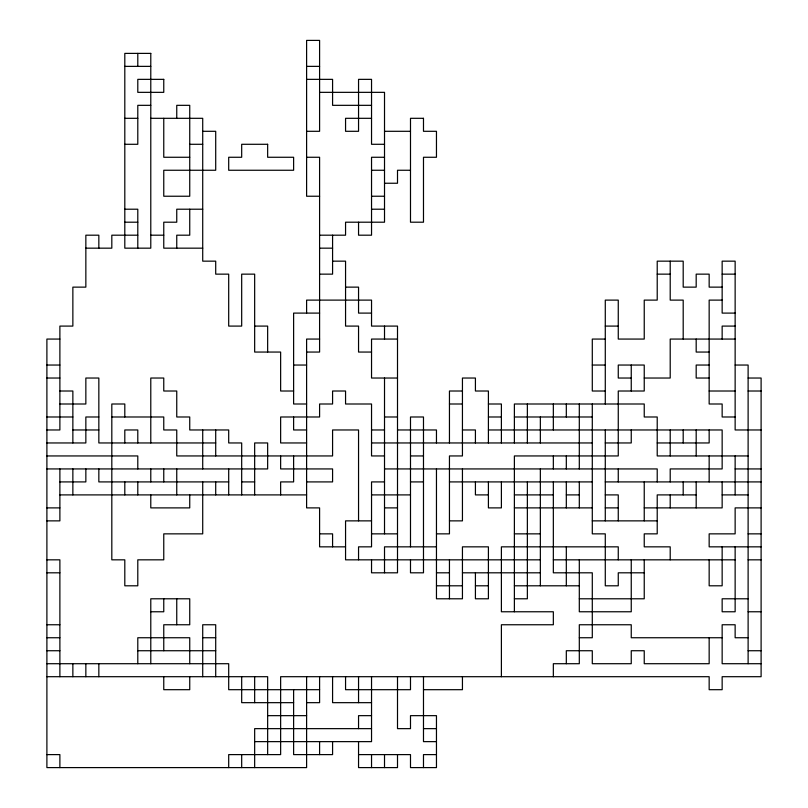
<?xml version="1.0" encoding="UTF-8"?>
<svg xmlns="http://www.w3.org/2000/svg" width="808" height="808" viewBox="0 0 808 808"><rect width="100%" height="100%" fill="white"/><g stroke="black" fill="none" stroke-linecap="round" stroke-linejoin="round"><path stroke-width="1.21" d="M124.806 66.367L150.783 66.367M306.606 66.367L319.594 66.367M306.606 79.356L332.583 79.356L332.583 105.333L371.539 105.333M319.594 92.344L384.517 92.344L384.517 222.2L345.561 222.2L345.561 235.189L319.594 235.189M150.783 105.333L137.794 105.333L137.794 144.289L124.806 144.289M124.806 118.311L137.794 118.311M150.783 118.311L202.717 118.311L202.717 261.156L215.706 261.156L215.706 274.144L228.694 274.144L228.694 326.089L241.683 326.089L241.683 274.144L254.661 274.144L254.661 352.056L280.639 352.056L280.639 391.011L293.617 391.011M371.539 118.311L345.561 118.311L345.561 131.3L358.55 131.3L358.55 79.356L371.539 79.356L371.539 144.289L384.517 144.289M202.717 131.3L215.706 131.3L215.706 170.256L163.761 170.256L163.761 196.233L189.739 196.233L189.739 105.333L176.75 105.333L176.75 118.311M306.606 131.3L319.594 131.3L319.594 40.4L306.606 40.4L306.606 196.233L319.594 196.233M384.517 131.3L410.494 131.3M189.739 144.289L202.717 144.289M189.739 157.267L163.761 157.267L163.761 118.311M306.606 157.267L319.594 157.267L319.594 352.056L306.606 352.056M384.517 157.267L371.539 157.267L371.539 235.189L358.55 235.189L358.55 222.2M371.539 170.256L384.517 170.256M410.494 170.256L397.506 170.256L397.506 183.244L384.517 183.244M371.539 196.233L384.517 196.233M124.806 209.211L137.794 209.211L137.794 248.167M202.717 209.211L176.75 209.211L176.75 222.2L163.761 222.2L163.761 248.167L202.717 248.167M371.539 209.211L384.517 209.211M124.806 222.2L137.794 222.2M137.794 235.189L111.817 235.189L111.817 248.167L85.85 248.167M150.783 235.189L163.761 235.189M319.594 248.167L332.583 248.167M332.583 261.156L345.561 261.156L345.561 326.089L358.55 326.089L358.55 352.056L371.539 352.056M319.594 274.144L332.583 274.144L332.583 235.189M657.217 274.144L670.206 274.144M722.15 274.144L735.139 274.144M345.561 287.133L358.55 287.133L358.55 313.1L371.539 313.1M722.15 287.133L709.161 287.133L709.161 274.144L696.183 274.144L696.183 287.133L683.194 287.133L683.194 261.156L657.217 261.156L657.217 300.111L644.239 300.111L644.239 339.067L618.261 339.067L618.261 300.111L605.283 300.111L605.283 404M722.15 300.111L709.161 300.111L709.161 404L722.15 404L722.15 416.989L735.139 416.989M319.594 313.1L293.617 313.1L293.617 404L306.606 404M735.139 313.1L722.15 313.1L722.15 261.156L735.139 261.156L735.139 429.967L761.106 429.967M254.661 326.089L267.65 326.089L267.65 352.056M605.283 326.089L618.261 326.089M735.139 326.089L722.15 326.089L722.15 339.067M59.883 339.067L46.894 339.067L46.894 767.6L306.606 767.6L306.606 676.7M319.594 339.067L306.606 339.067L306.606 507.889L319.594 507.889L319.594 546.844L345.561 546.844M397.506 339.067L371.539 339.067L371.539 378.033L397.506 378.033M605.283 339.067L592.294 339.067L592.294 391.011L605.283 391.011M735.139 339.067L670.206 339.067L670.206 378.033L644.239 378.033M709.161 352.056L696.183 352.056L696.183 339.067M46.894 365.044L59.883 365.044M293.617 365.044L306.606 365.044M592.294 365.044L605.283 365.044M709.161 365.044L696.183 365.044L696.183 378.033L709.161 378.033M735.139 365.044L748.117 365.044L748.117 663.711M46.894 378.033L59.883 378.033M631.25 378.033L618.261 378.033L618.261 365.044L644.239 365.044L644.239 391.011L618.261 391.011L618.261 455.944L514.383 455.944L514.383 611.767M748.117 378.033L761.106 378.033L761.106 676.7L722.15 676.7L722.15 689.689L709.161 689.689L709.161 676.7L280.639 676.7L280.639 754.611L228.694 754.611L228.694 767.6M59.883 391.011L72.861 391.011L72.861 442.956M462.439 391.011L449.45 391.011L449.45 442.956M709.161 391.011L735.139 391.011M748.117 391.011L761.106 391.011M59.883 404L85.85 404L85.85 378.033L98.839 378.033L98.839 442.956L215.706 442.956M449.45 404L462.439 404M488.406 404L501.394 404L501.394 442.956M46.894 416.989L72.861 416.989M98.839 416.989L85.85 416.989L85.85 442.956L46.894 442.956M111.817 416.989L163.761 416.989L163.761 429.967L176.75 429.967L176.75 455.944L332.583 455.944L332.583 429.967L358.55 429.967L358.55 520.867M384.517 416.989L397.506 416.989M488.406 416.989L501.394 416.989M514.383 416.989L592.294 416.989M46.894 429.967L59.883 429.967L59.883 326.089L72.861 326.089L72.861 287.133L85.85 287.133L85.85 235.189L98.839 235.189L98.839 248.167M72.861 429.967L98.839 429.967M306.606 429.967L293.617 429.967L293.617 416.989M371.539 429.967L384.517 429.967M397.506 429.967L436.461 429.967L436.461 442.956M462.439 429.967L475.417 429.967L475.417 442.956M488.406 429.967L722.15 429.967L722.15 468.933L670.206 468.933L670.206 481.911M306.606 442.956L280.639 442.956L280.639 416.989L319.594 416.989L319.594 404L332.583 404L332.583 391.011L345.561 391.011L345.561 404L371.539 404L371.539 455.944L384.517 455.944M371.539 442.956L592.294 442.956M605.283 442.956L631.25 442.956L631.25 429.967M657.217 442.956L709.161 442.956L709.161 429.967M46.894 455.944L137.794 455.944L137.794 468.933M410.494 455.944L423.483 455.944M748.117 455.944L657.217 455.944L657.217 416.989L644.239 416.989L644.239 404L514.383 404L514.383 442.956M46.894 468.933L267.65 468.933L267.65 442.956L254.661 442.956L254.661 494.9M384.517 468.933L657.217 468.933L657.217 481.911M735.139 468.933L761.106 468.933M59.883 481.911L85.85 481.911L85.85 468.933M228.694 481.911L98.839 481.911L98.839 468.933M241.683 481.911L254.661 481.911M306.606 481.911L332.583 481.911L332.583 468.933L280.639 468.933L280.639 455.944M384.517 481.911L371.539 481.911L371.539 546.844L358.55 546.844L358.55 559.833M410.494 481.911L423.483 481.911M449.45 481.911L592.294 481.911M605.283 481.911L761.106 481.911M59.883 494.9L306.606 494.9M371.539 494.9L410.494 494.9M488.406 494.9L475.417 494.9L475.417 481.911M514.383 494.9L553.339 494.9M566.317 494.9L579.306 494.9M605.283 494.9L618.261 494.9L618.261 520.867M696.183 494.9L657.217 494.9L657.217 533.856L644.239 533.856L644.239 546.844L670.206 546.844L670.206 559.833M722.15 494.9L748.117 494.9M46.894 507.889L59.883 507.889M384.517 507.889L397.506 507.889M514.383 507.889L592.294 507.889M605.283 507.889L618.261 507.889M644.239 507.889L722.15 507.889L722.15 481.911M761.106 507.889L735.139 507.889L735.139 533.856L709.161 533.856L709.161 546.844L761.106 546.844M46.894 520.867L59.883 520.867L59.883 468.933M371.539 520.867L345.561 520.867L345.561 559.833L540.35 559.833M449.45 520.867L462.439 520.867L462.439 468.933M592.294 520.867L657.217 520.867M319.594 533.856L332.583 533.856L332.583 546.844M371.539 533.856L397.506 533.856M436.461 533.856L449.45 533.856L449.45 455.944L462.439 455.944L462.439 378.033L475.417 378.033L475.417 391.011L488.406 391.011L488.406 442.956M514.383 533.856L540.35 533.856M748.117 533.856L761.106 533.856M436.461 546.844L384.517 546.844L384.517 572.811M46.894 559.833L59.883 559.833L59.883 676.7M553.339 559.833L735.139 559.833M748.117 559.833L761.106 559.833M46.894 572.811L59.883 572.811M436.461 572.811L449.45 572.811M462.439 572.811L540.35 572.811M644.239 572.811L618.261 572.811L618.261 585.8L605.283 585.8L605.283 533.856L592.294 533.856L592.294 404M436.461 585.8L462.439 585.8M475.417 585.8L488.406 585.8M514.383 585.8L579.306 585.8M514.383 598.789L527.361 598.789L527.361 481.911M579.306 598.789L644.239 598.789L644.239 559.833M748.117 598.789L722.15 598.789L722.15 611.767L735.139 611.767L735.139 546.844M150.783 611.767L163.761 611.767L163.761 598.789M748.117 611.767L761.106 611.767M46.894 624.756L59.883 624.756M46.894 637.744L59.883 637.744M202.717 637.744L215.706 637.744M579.306 637.744L592.294 637.744L592.294 572.811L553.339 572.811L553.339 481.911M722.15 637.744L631.25 637.744L631.25 624.756L579.306 624.756L579.306 663.711L553.339 663.711L553.339 676.7M748.117 637.744L735.139 637.744L735.139 624.756L722.15 624.756L722.15 663.711L761.106 663.711M46.894 650.733L59.883 650.733M137.794 650.733L215.706 650.733M748.117 650.733L761.106 650.733M46.894 663.711L228.694 663.711L228.694 689.689L319.594 689.689M46.894 676.7L267.65 676.7L267.65 754.611M423.483 689.689L462.439 689.689L462.439 676.7M293.617 702.667L241.683 702.667L241.683 676.7M306.606 702.667L319.594 702.667L319.594 676.7M371.539 702.667L332.583 702.667L332.583 676.7M267.65 715.656L306.606 715.656M371.539 715.656L358.55 715.656L358.55 728.644M371.539 728.644L254.661 728.644L254.661 767.6M423.483 728.644L436.461 728.644M254.661 741.633L371.539 741.633L371.539 676.7M436.461 741.633L423.483 741.633L423.483 676.7M46.894 754.611L59.883 754.611L59.883 767.6M358.55 754.611L410.494 754.611L410.494 767.6L436.461 767.6L436.461 715.656L410.494 715.656L410.494 728.644L397.506 728.644L397.506 676.7M436.461 754.611L423.483 754.611L423.483 767.6M735.139 455.944L735.139 494.9M722.15 546.844L722.15 585.8L709.161 585.8L709.161 559.833M709.161 455.944L709.161 481.911M709.161 637.744L709.161 663.711L644.239 663.711L644.239 650.733L631.25 650.733L631.25 663.711L592.294 663.711L592.294 650.733L566.317 650.733L566.317 663.711M696.183 429.967L696.183 455.944M696.183 481.911L696.183 507.889M683.194 339.067L683.194 300.111L670.206 300.111L670.206 261.156M683.194 429.967L683.194 442.956M683.194 481.911L683.194 494.9M670.206 429.967L670.206 455.944M670.206 494.9L670.206 507.889M644.239 481.911L644.239 520.867M631.25 365.044L631.25 391.011M631.25 559.833L631.25 611.767L579.306 611.767L579.306 559.833M618.261 468.933L618.261 481.911M618.261 559.833L618.261 546.844L501.394 546.844L501.394 611.767L553.339 611.767L553.339 624.756L501.394 624.756L501.394 676.7M605.283 429.967L605.283 520.867M579.306 404L579.306 468.933M579.306 481.911L579.306 507.889M566.317 404L566.317 416.989M566.317 455.944L566.317 468.933M566.317 481.911L566.317 507.889M566.317 546.844L566.317 585.8M553.339 404L553.339 429.967M553.339 455.944L553.339 468.933M540.35 416.989L540.35 442.956M540.35 468.933L540.35 585.8M527.361 404L527.361 442.956M501.394 481.911L501.394 507.889L488.406 507.889L488.406 481.911M475.417 572.811L475.417 598.789L488.406 598.789L488.406 546.844L462.439 546.844L462.439 598.789L436.461 598.789L436.461 468.933M449.45 559.833L449.45 598.789M410.494 546.844L410.494 416.989L423.483 416.989L423.483 572.811L410.494 572.811L410.494 559.833M410.494 676.7L410.494 689.689L345.561 689.689L345.561 676.7M397.506 754.611L397.506 767.6L358.55 767.6L358.55 741.633M384.517 326.089L384.517 339.067M384.517 378.033L384.517 533.856M384.517 754.611L384.517 767.6M371.539 559.833L371.539 572.811L397.506 572.811L397.506 326.089L371.539 326.089L371.539 300.111L306.606 300.111L306.606 313.1M371.539 754.611L371.539 767.6M358.55 676.7L358.55 702.667M332.583 741.633L332.583 754.611L293.617 754.611L293.617 689.689M319.594 741.633L319.594 754.611M293.617 455.944L293.617 481.911L280.639 481.911L280.639 494.9M254.661 676.7L254.661 702.667M241.683 494.9L241.683 442.956L228.694 442.956L228.694 429.967L189.739 429.967L189.739 416.989L176.75 416.989L176.75 391.011L163.761 391.011L163.761 378.033L150.783 378.033L150.783 442.956M241.683 754.611L241.683 767.6M228.694 468.933L228.694 494.9M215.706 429.967L215.706 455.944M215.706 481.911L215.706 494.9M215.706 676.7L215.706 624.756L202.717 624.756L202.717 676.7M202.717 429.967L202.717 468.933M202.717 481.911L202.717 533.856L163.761 533.856L163.761 559.833L137.794 559.833L137.794 585.8L124.806 585.8L124.806 559.833L111.817 559.833L111.817 404L124.806 404L124.806 416.989M189.739 209.211L189.739 235.189L176.75 235.189L176.75 248.167M189.739 494.9L189.739 507.889L150.783 507.889L150.783 494.9M189.739 663.711L189.739 637.744L137.794 637.744L137.794 663.711M189.739 676.7L189.739 689.689L163.761 689.689L163.761 676.7M176.75 468.933L176.75 494.9M176.75 598.789L176.75 624.756M163.761 468.933L163.761 481.911M163.761 650.733L163.761 624.756L189.739 624.756L189.739 598.789L150.783 598.789L150.783 663.711M150.783 468.933L150.783 481.911M137.794 53.389L137.794 66.367M137.794 442.956L137.794 429.967L124.806 429.967L124.806 442.956M137.794 481.911L137.794 494.9M124.806 481.911L124.806 494.9M98.839 663.711L98.839 676.7M85.85 663.711L85.85 676.7M72.861 468.933L72.861 494.9M72.861 663.711L72.861 676.7M150.783 53.389L124.806 53.389L124.806 248.167L150.783 248.167L150.783 53.389M163.761 79.356L137.794 79.356L137.794 92.344L163.761 92.344L163.761 79.356M423.483 118.311L410.494 118.311L410.494 222.2L423.483 222.2L423.483 157.267L436.461 157.267L436.461 131.3L423.483 131.3L423.483 118.311M267.65 144.289L241.683 144.289L241.683 157.267L228.694 157.267L228.694 170.256L293.617 170.256L293.617 157.267L267.65 157.267L267.65 144.289"/></g></svg>
